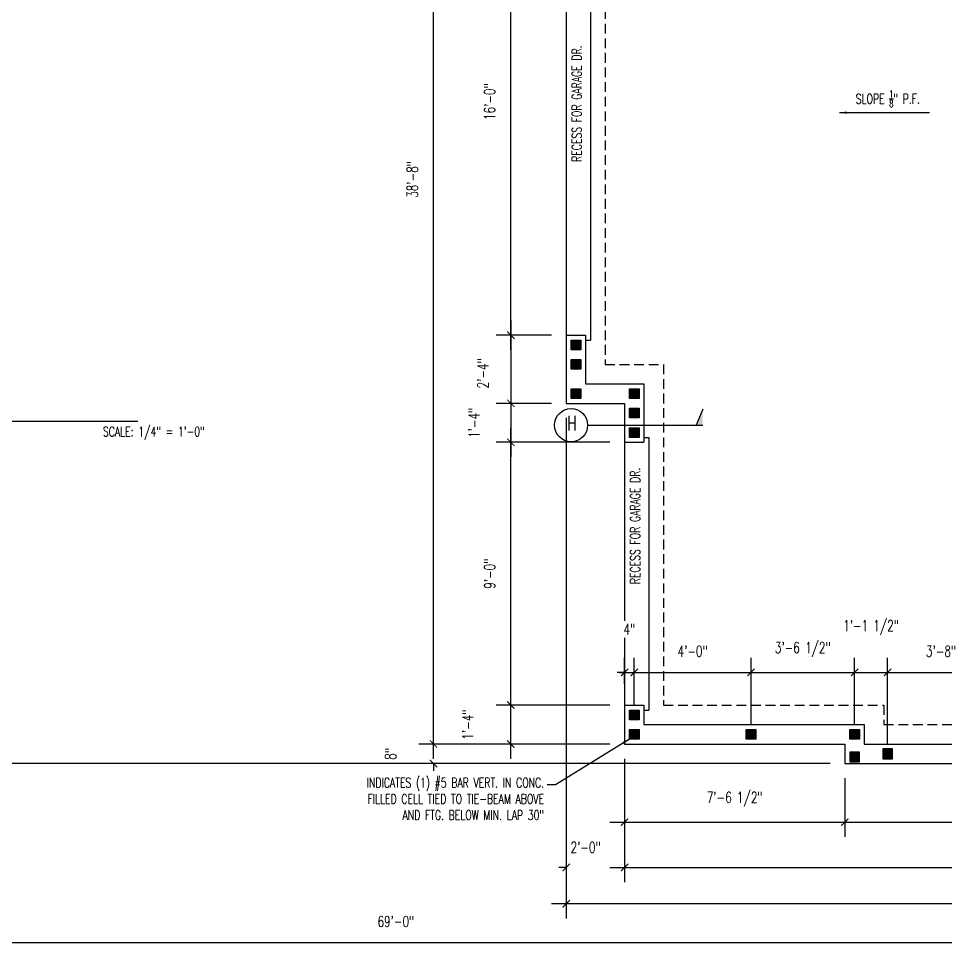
# Model space of a CAD drawing. Header units: inches. Extents: x -25328 to 8149, y -5530 to 4336.
# Drawn here: x -1210.8 to -830, y 1422.2 to 1807.8 of the extents above; entities that cross this region are included whole.
import ezdxf

# ---------------------------------------------------------------- set-up
doc = ezdxf.new("R2010")
doc.units = ezdxf.units.IN
doc.header["$LTSCALE"] = 16
doc.header["$MEASUREMENT"] = 0
doc.linetypes.add('HIDDEN', pattern=[0.375, 0.25, -0.125])
doc.layers.get('0').update_dxf_attribs({"linetype": 'CONTINUOUS'})
doc.layers.get('DEFPOINTS').update_dxf_attribs({"linetype": 'CONTINUOUS'})
for name, color, linetype in [('CELLS', 165, 'CONTINUOUS'), ('CONC', 3, 'CONTINUOUS'), ('DIM', 5, 'CONTINUOUS'), ('DIMS', 5, 'CONTINUOUS'), ('TEXT', 11, 'CONTINUOUS'), ('WALLS EXT', 6, 'CONTINUOUS'), ('WALLS INT', 6, 'CONTINUOUS'), ('WINDOWS', 1, 'CONTINUOUS')]:
    doc.layers.add(name, color=color, linetype=linetype)
doc.styles.add('PAYTAS RM', font='romans.shx', dxfattribs={"width": 0.7, "height": 4.5})
doc.styles.add('PAYTS NOTES', font='romans.shx', dxfattribs={"width": 0.7, "height": 4.5})
doc.dimstyles.new('DIM- PAYTAS', dxfattribs={"dimscale": 48, "dimtxt": 0.1, "dimasz": 0.0625, "dimexe": 0.125, "dimexo": 0.125, "dimgap": 0.125, "dimtad": 1, "dimdec": 1, "dimzin": 3, "dimdsep": 46, "dimlunit": 4, "dimtxsty": 'PAYTAS RM', "dimblk": 'ARCHTICK', "dimcen": 0.09, "dimdle": 0.125, "dimclrd": 5, "dimclre": 5, "dimclrt": 11, "dimadec": 0, "dimazin": 0, "dimtfac": 1, "dimtdec": 1, "dimtofl": 0, "dimtmove": 2, "dimatfit": 3, "dimfxl": 0, "dimfrac": 2, "dimtolj": 1, "dimtzin": 3, "dimarcsym": 0})

# ---------------------------------------------------------------- blocks, each defined once
blk = doc.blocks.new('_ArchTick')
at = {"color": 0, "linetype": 'ByBlock', "const_width": 0.15}
blk.add_lwpolyline([(-0.5, -0.5), (0.5, 0.5)], dxfattribs=at)
blk = doc.blocks.new('CELL')
at = {"layer": 'CELLS', "linetype": 'Continuous'}
for p, q in [((-1.99, -1.89), (-1.99, 2.11)), ((-1.99, 2.11), (2.01, 2.11)), ((2.01, 2.11), (2.01, -1.89)), ((2.01, -1.89), (-1.99, -1.89))]:
    blk.add_line(p, q, dxfattribs=at)
for points in [[(-1.99, 2.11), (-1.99, -1.89), (2.01, 2.11), (-0.07, -1.89)], [(2.01, 2.11), (-0.07, -1.89), (2.01, -0.79), (1.71, -1.89)], [(2.01, -0.79), (1.71, -1.89), (2.01, -1.89)]]:
    blk.add_solid(points, dxfattribs=at)
blk = doc.blocks.new('*D1182')
at = {"layer": 'DEFPOINTS', "color": 0, "transparency": 16777216}
for p in [(-1008.54, 1869.81), (-985.8, 1869.81), (-985.8, 1677.81)]:
    blk.add_point(p, dxfattribs=at)
at = {"layer": 'DIMS', "color": 5, "lineweight": -2, "transparency": 16777216}
for p, q in [((-1008.54, 1671.81), (-1008.54, 1875.81)), ((-991.8, 1869.81), (-1014.54, 1869.81)), ((-991.8, 1677.81), (-1014.54, 1677.81))]:
    blk.add_line(p, q, dxfattribs=at)
at = {"layer": 'DIMS', "color": 5, "lineweight": -2, "transparency": 16777216, "xscale": 3, "yscale": 3, "zscale": 3}
for p, rotation in [((-1008.54, 1869.81), 90), ((-1008.54, 1677.81), 270)]:
    blk.add_blockref('_ArchTick', p, dxfattribs=dict(at, rotation=rotation))
at = {"layer": 'DIMS', "color": 11, "transparency": 16777216, "insert": (-1017.22, 1773.81), "char_height": 4.5, "attachment_point": 5, "rotation": 90, "style": 'PAYTAS RM'}
blk.add_mtext('\\A1;16\'-0"', dxfattribs=at)
blk = doc.blocks.new('*D1178')
at = {"layer": 'DEFPOINTS', "color": 0, "transparency": 16777216}
for p in [(-1040.3, 1973.81), (-1018.8, 1973.81), (-995.17, 1509.81)]:
    blk.add_point(p, dxfattribs=at)
at = {"layer": 'DIMS', "color": 5, "lineweight": -2, "transparency": 16777216}
for p, q in [((-1040.3, 1503.81), (-1040.3, 1979.81)), ((-1024.8, 1973.81), (-1046.3, 1973.81)), ((-1001.17, 1509.81), (-1046.3, 1509.81))]:
    blk.add_line(p, q, dxfattribs=at)
at = {"layer": 'DIMS', "color": 5, "lineweight": -2, "transparency": 16777216, "xscale": 3, "yscale": 3, "zscale": 3}
for p, rotation in [((-1040.3, 1973.81), 90), ((-1040.3, 1509.81), 270)]:
    blk.add_blockref('_ArchTick', p, dxfattribs=dict(at, rotation=rotation))
at = {"layer": 'DIMS', "color": 11, "transparency": 16777216, "insert": (-1048.98, 1741.81), "char_height": 4.5, "attachment_point": 5, "rotation": 90, "style": 'PAYTAS RM'}
blk.add_mtext('\\A1;38\'-8"', dxfattribs=at)
blk = doc.blocks.new('*D1171')
at = {"layer": 'DEFPOINTS', "color": 0, "transparency": 16777216}
for p in [(-871.24, 1501.81), (-732.36, 1501.81), (-732.36, 1477.71)]:
    blk.add_point(p, dxfattribs=at)
at = {"layer": 'DIMS', "color": 5, "lineweight": -2, "transparency": 16777216}
for p, q in [((-871.24, 1495.81), (-871.24, 1471.71)), ((-732.36, 1495.81), (-732.36, 1471.71)), ((-877.24, 1477.71), (-726.36, 1477.71))]:
    blk.add_line(p, q, dxfattribs=at)
at = {"layer": 'DIMS', "color": 5, "lineweight": -2, "transparency": 16777216, "xscale": 3, "yscale": 3, "zscale": 3, "rotation": 180}
blk.add_blockref('_ArchTick', (-871.24, 1477.71), dxfattribs=at)
at = {"layer": 'DIMS', "color": 5, "lineweight": -2, "transparency": 16777216, "xscale": 3, "yscale": 3, "zscale": 3}
blk.add_blockref('_ArchTick', (-732.36, 1477.71), dxfattribs=at)
at = {"layer": 'DIMS', "color": 11, "transparency": 16777216, "insert": (-801.8, 1486.39), "char_height": 4.5, "attachment_point": 5, "style": 'PAYTAS RM'}
blk.add_mtext('\\A1;11\'-7"', dxfattribs=at)
blk = doc.blocks.new('*D1172')
at = {"layer": 'DEFPOINTS', "color": 0, "transparency": 16777216}
for p in [(-641.8, 1509.81), (-961.8, 1491.76), (-641.8, 1459.12)]:
    blk.add_point(p, dxfattribs=at)
at = {"layer": 'DIMS', "color": 5, "lineweight": -2, "transparency": 16777216}
for p, q in [((-641.8, 1503.81), (-641.8, 1453.12)), ((-961.8, 1485.76), (-961.8, 1453.12)), ((-967.8, 1459.12), (-635.8, 1459.12))]:
    blk.add_line(p, q, dxfattribs=at)
at = {"layer": 'DIMS', "color": 5, "lineweight": -2, "transparency": 16777216, "xscale": 3, "yscale": 3, "zscale": 3, "rotation": 180}
blk.add_blockref('_ArchTick', (-961.8, 1459.12), dxfattribs=at)
at = {"layer": 'DIMS', "color": 5, "lineweight": -2, "transparency": 16777216, "xscale": 3, "yscale": 3, "zscale": 3}
blk.add_blockref('_ArchTick', (-641.8, 1459.12), dxfattribs=at)
at = {"layer": 'DIMS', "color": 11, "transparency": 16777216, "insert": (-805.8, 1467.8), "char_height": 4.5, "attachment_point": 5, "style": 'PAYTAS RM'}
blk.add_mtext('\\A1;26\'-8"', dxfattribs=at)
blk = doc.blocks.new('*D1167')
at = {"layer": 'DEFPOINTS', "color": 0, "transparency": 16777216}
for p in [(-985.8, 1464.59), (-641.8, 1464.59), (-985.8, 1444.19)]:
    blk.add_point(p, dxfattribs=at)
at = {"layer": 'DIM', "color": 5, "lineweight": -2, "transparency": 16777216}
for p, q in [((-985.8, 1458.59), (-985.8, 1438.19)), ((-641.8, 1458.59), (-641.8, 1438.19)), ((-635.8, 1444.19), (-991.8, 1444.19))]:
    blk.add_line(p, q, dxfattribs=at)
at = {"layer": 'DIM', "color": 5, "lineweight": -2, "transparency": 16777216, "xscale": 3, "yscale": 3, "zscale": 3, "rotation": 180}
blk.add_blockref('_ArchTick', (-985.8, 1444.19), dxfattribs=at)
at = {"layer": 'DIM', "color": 5, "lineweight": -2, "transparency": 16777216, "xscale": 3, "yscale": 3, "zscale": 3}
blk.add_blockref('_ArchTick', (-641.8, 1444.19), dxfattribs=at)
at = {"layer": 'DIM', "color": 11, "transparency": 16777216, "insert": (-813.8, 1452.87), "char_height": 4.5, "attachment_point": 5, "style": 'PAYTAS RM', "bg_fill": 3, "box_fill_scale": 1.25, "bg_fill_color": 256, "bg_fill_true_color": 13158600, "bg_fill_transparency": 0}
blk.add_mtext('\\A1;28\'-8"', dxfattribs=at)
blk = doc.blocks.new('*D1204')
at = {"layer": 'DEFPOINTS', "color": 0, "transparency": 16777216}
for p in [(-985.8, 1677.81), (-1008.54, 1649.81), (-985.8, 1649.81)]:
    blk.add_point(p, dxfattribs=at)
at = {"layer": 'WALLS INT', "color": 5, "lineweight": -2, "transparency": 16777216}
for p, q in [((-1008.54, 1683.81), (-1008.54, 1643.81)), ((-991.8, 1677.81), (-1014.54, 1677.81)), ((-991.8, 1649.81), (-1014.54, 1649.81))]:
    blk.add_line(p, q, dxfattribs=at)
at = {"layer": 'WALLS INT', "color": 5, "lineweight": -2, "transparency": 16777216, "xscale": 3, "yscale": 3, "zscale": 3}
for p, rotation in [((-1008.54, 1677.81), 90), ((-1008.54, 1649.81), 270)]:
    blk.add_blockref('_ArchTick', p, dxfattribs=dict(at, rotation=rotation))
at = {"layer": 'WALLS INT', "color": 11, "transparency": 16777216, "insert": (-1020.03, 1662.16), "char_height": 4.5, "attachment_point": 5, "rotation": 90, "style": 'PAYTAS RM', "bg_fill": 3, "box_fill_scale": 1.25, "bg_fill_color": 256, "bg_fill_true_color": 13158600, "bg_fill_transparency": 0}
blk.add_mtext('\\A1;2\'-4"', dxfattribs=at)
blk = doc.blocks.new('*D1205')
at = {"layer": 'DEFPOINTS', "color": 0, "transparency": 16777216}
for p in [(-985.8, 1649.81), (-1008.54, 1633.81), (-961.8, 1633.81)]:
    blk.add_point(p, dxfattribs=at)
at = {"layer": 'WALLS INT', "color": 5, "lineweight": -2, "transparency": 16777216}
for p, q in [((-1008.54, 1655.81), (-1008.54, 1627.81)), ((-991.8, 1649.81), (-1014.54, 1649.81)), ((-967.8, 1633.81), (-1014.54, 1633.81))]:
    blk.add_line(p, q, dxfattribs=at)
at = {"layer": 'WALLS INT', "color": 5, "lineweight": -2, "transparency": 16777216, "xscale": 3, "yscale": 3, "zscale": 3}
for p, rotation in [((-1008.54, 1649.81), 90), ((-1008.54, 1633.81), 270)]:
    blk.add_blockref('_ArchTick', p, dxfattribs=dict(at, rotation=rotation))
at = {"layer": 'WALLS INT', "color": 11, "transparency": 16777216, "insert": (-1023.71, 1641.81), "char_height": 4.5, "attachment_point": 5, "rotation": 90, "style": 'PAYTAS RM', "bg_fill": 3, "box_fill_scale": 1.25, "bg_fill_color": 256, "bg_fill_true_color": 13158600, "bg_fill_transparency": 0}
blk.add_mtext('\\A1;1\'-4"', dxfattribs=at)
blk = doc.blocks.new('*D1195')
at = {"layer": 'DEFPOINTS', "color": 0, "transparency": 16777216}
for p in [(-1008.54, 1525.81), (-961.8, 1525.81), (-961.8, 1509.81)]:
    blk.add_point(p, dxfattribs=at)
at = {"layer": 'WALLS INT', "color": 5, "lineweight": -2, "transparency": 16777216}
for p, q in [((-1008.54, 1503.81), (-1008.54, 1531.81)), ((-967.8, 1525.81), (-1014.54, 1525.81)), ((-967.8, 1509.81), (-1014.54, 1509.81))]:
    blk.add_line(p, q, dxfattribs=at)
at = {"layer": 'WALLS INT', "color": 5, "lineweight": -2, "transparency": 16777216, "xscale": 3, "yscale": 3, "zscale": 3}
for p, rotation in [((-1008.54, 1525.81), 90), ((-1008.54, 1509.81), 270)]:
    blk.add_blockref('_ArchTick', p, dxfattribs=dict(at, rotation=rotation))
at = {"layer": 'WALLS INT', "color": 11, "transparency": 16777216, "insert": (-1026.22, 1517.81), "char_height": 4.5, "attachment_point": 5, "rotation": 90, "style": 'PAYTAS RM', "bg_fill": 3, "box_fill_scale": 1.25, "bg_fill_color": 256, "bg_fill_true_color": 13158600, "bg_fill_transparency": 0}
blk.add_mtext('\\A1;1\'-4"', dxfattribs=at)
blk = doc.blocks.new('*D1196')
at = {"layer": 'DEFPOINTS', "color": 0, "transparency": 16777216}
for p in [(-1008.54, 1633.81), (-961.8, 1633.81), (-961.8, 1525.81)]:
    blk.add_point(p, dxfattribs=at)
at = {"layer": 'WALLS INT', "color": 5, "lineweight": -2, "transparency": 16777216}
for p, q in [((-1008.54, 1519.81), (-1008.54, 1639.81)), ((-967.8, 1633.81), (-1014.54, 1633.81)), ((-967.8, 1525.81), (-1014.54, 1525.81))]:
    blk.add_line(p, q, dxfattribs=at)
at = {"layer": 'WALLS INT', "color": 5, "lineweight": -2, "transparency": 16777216, "xscale": 3, "yscale": 3, "zscale": 3}
for p, rotation in [((-1008.54, 1633.81), 90), ((-1008.54, 1525.81), 270)]:
    blk.add_blockref('_ArchTick', p, dxfattribs=dict(at, rotation=rotation))
at = {"layer": 'WALLS INT', "color": 11, "transparency": 16777216, "insert": (-1017.22, 1579.81), "char_height": 4.5, "attachment_point": 5, "rotation": 90, "style": 'PAYTAS RM', "bg_fill": 3, "box_fill_scale": 1.25, "bg_fill_color": 256, "bg_fill_true_color": 13158600, "bg_fill_transparency": 0}
blk.add_mtext('\\A1;9\'-0"', dxfattribs=at)
blk = doc.blocks.new('*D1198')
at = {"layer": 'DEFPOINTS', "color": 0, "transparency": 16777216}
for p in [(-985.8, 1649.81), (-961.8, 1509.81), (-961.8, 1459.12)]:
    blk.add_point(p, dxfattribs=at)
at = {"layer": 'WALLS INT', "color": 5, "lineweight": -2, "transparency": 16777216}
for p, q in [((-985.8, 1643.81), (-985.8, 1453.12)), ((-961.8, 1503.81), (-961.8, 1453.12)), ((-985.8, 1459.12), (-988.8, 1459.12)), ((-961.8, 1459.12), (-958.8, 1459.12))]:
    blk.add_line(p, q, dxfattribs=at)
at = {"layer": 'WALLS INT', "color": 5, "lineweight": -2, "transparency": 16777216, "xscale": 3, "yscale": 3, "zscale": 3}
blk.add_blockref('_ArchTick', (-985.8, 1459.12), dxfattribs=at)
at = {"layer": 'WALLS INT', "color": 5, "lineweight": -2, "transparency": 16777216, "xscale": 3, "yscale": 3, "zscale": 3, "rotation": 180}
blk.add_blockref('_ArchTick', (-961.8, 1459.12), dxfattribs=at)
at = {"layer": 'WALLS INT', "color": 11, "transparency": 16777216, "insert": (-977.8, 1467.38), "char_height": 4.5, "attachment_point": 5, "style": 'PAYTAS RM', "bg_fill": 3, "box_fill_scale": 1.25, "bg_fill_color": 256, "bg_fill_true_color": 13158600, "bg_fill_transparency": 0}
blk.add_mtext('\\A1;2\'-0"', dxfattribs=at)
blk = doc.blocks.new('*D1199')
at = {"layer": 'DEFPOINTS', "color": 0, "transparency": 16777216}
for p in [(-871.24, 1501.81), (-961.8, 1491.98), (-871.24, 1477.71)]:
    blk.add_point(p, dxfattribs=at)
at = {"layer": 'WALLS INT', "color": 5, "lineweight": -2, "transparency": 16777216}
for p, q in [((-871.24, 1495.81), (-871.24, 1471.71)), ((-961.8, 1485.98), (-961.8, 1471.71)), ((-967.8, 1477.71), (-865.24, 1477.71))]:
    blk.add_line(p, q, dxfattribs=at)
at = {"layer": 'WALLS INT', "color": 5, "lineweight": -2, "transparency": 16777216, "xscale": 3, "yscale": 3, "zscale": 3, "rotation": 180}
blk.add_blockref('_ArchTick', (-961.8, 1477.71), dxfattribs=at)
at = {"layer": 'WALLS INT', "color": 5, "lineweight": -2, "transparency": 16777216, "xscale": 3, "yscale": 3, "zscale": 3}
blk.add_blockref('_ArchTick', (-871.24, 1477.71), dxfattribs=at)
at = {"layer": 'WALLS INT', "color": 11, "transparency": 16777216, "insert": (-916.52, 1487.14), "char_height": 4.5, "attachment_point": 5, "style": 'PAYTAS RM', "bg_fill": 3, "box_fill_scale": 1.25, "bg_fill_color": 256, "bg_fill_true_color": 13158600, "bg_fill_transparency": 0}
blk.add_mtext('\\A1;7\'-6 1/2"', dxfattribs=at)
blk = doc.blocks.new('*D1191')
at = {"layer": 'DEFPOINTS', "color": 0, "transparency": 16777216}
for p in [(-1469.8, 1865.73), (-641.8, 1481), (-641.8, 1428.22)]:
    blk.add_point(p, dxfattribs=at)
at = {"layer": 'WALLS INT', "color": 5, "lineweight": -2, "transparency": 16777216}
for p, q in [((-1469.8, 1859.73), (-1469.8, 1422.22)), ((-641.8, 1475), (-641.8, 1422.22)), ((-1475.8, 1428.22), (-635.8, 1428.22))]:
    blk.add_line(p, q, dxfattribs=at)
at = {"layer": 'WALLS INT', "color": 5, "lineweight": -2, "transparency": 16777216, "xscale": 3, "yscale": 3, "zscale": 3, "rotation": 180}
blk.add_blockref('_ArchTick', (-1469.8, 1428.22), dxfattribs=at)
at = {"layer": 'WALLS INT', "color": 5, "lineweight": -2, "transparency": 16777216, "xscale": 3, "yscale": 3, "zscale": 3}
blk.add_blockref('_ArchTick', (-641.8, 1428.22), dxfattribs=at)
at = {"layer": 'WALLS INT', "color": 11, "transparency": 16777216, "insert": (-1055.8, 1436.9), "char_height": 4.5, "attachment_point": 5, "style": 'PAYTAS RM', "bg_fill": 3, "box_fill_scale": 1.25, "bg_fill_color": 256, "bg_fill_true_color": 13158600, "bg_fill_transparency": 0}
blk.add_mtext('\\A1;69\'-0"', dxfattribs=at)
blk = doc.blocks.new('*D1192')
at = {"layer": 'DEFPOINTS', "color": 0, "transparency": 16777216}
for p in [(-1501.4, 1885.81), (-1495.4, 1501.81), (-871.24, 1501.81)]:
    blk.add_point(p, dxfattribs=at)
at = {"layer": 'WALLS INT', "color": 5, "lineweight": -2, "transparency": 16777216}
for p, q in [((-1495.4, 1891.81), (-1495.4, 1495.81)), ((-1495.4, 1885.81), (-1489.4, 1885.81)), ((-877.24, 1501.81), (-1501.4, 1501.81))]:
    blk.add_line(p, q, dxfattribs=at)
at = {"layer": 'WALLS INT', "color": 5, "lineweight": -2, "transparency": 16777216, "xscale": 3, "yscale": 3, "zscale": 3}
for p, rotation in [((-1495.4, 1885.81), 90), ((-1495.4, 1501.81), 270)]:
    blk.add_blockref('_ArchTick', p, dxfattribs=dict(at, rotation=rotation))
at = {"layer": 'WALLS INT', "color": 11, "transparency": 16777216, "insert": (-1504.08, 1693.81), "char_height": 4.5, "attachment_point": 5, "rotation": 90, "style": 'PAYTAS RM', "bg_fill": 3, "box_fill_scale": 1.25, "bg_fill_color": 256, "bg_fill_true_color": 13158600, "bg_fill_transparency": 0}
blk.add_mtext('\\A1;32\'-0"', dxfattribs=at)
blk = doc.blocks.new('*D1323')
at = {"layer": 'DEFPOINTS', "color": 0, "transparency": 16777216}
for p in [(-957.8, 1539.27), (-961.8, 1528.62), (-957.8, 1519.81)]:
    blk.add_point(p, dxfattribs=at)
at = {"layer": 'DIM', "color": 5, "lineweight": -2, "transparency": 16777216}
for p, q in [((-961.8, 1534.62), (-961.8, 1545.27)), ((-957.8, 1525.81), (-957.8, 1545.27)), ((-961.8, 1539.27), (-964.8, 1539.27)), ((-957.8, 1539.27), (-954.8, 1539.27))]:
    blk.add_line(p, q, dxfattribs=at)
at = {"layer": 'DIM', "color": 5, "lineweight": -2, "transparency": 16777216, "xscale": 3, "yscale": 3, "zscale": 3}
blk.add_blockref('_ArchTick', (-961.8, 1539.27), dxfattribs=at)
at = {"layer": 'DIM', "color": 5, "lineweight": -2, "transparency": 16777216, "xscale": 3, "yscale": 3, "zscale": 3, "rotation": 180}
blk.add_blockref('_ArchTick', (-957.8, 1539.27), dxfattribs=at)
at = {"layer": 'DIM', "color": 11, "transparency": 16777216, "insert": (-959.8, 1556.95), "char_height": 4.5, "attachment_point": 5, "style": 'PAYTAS RM', "bg_fill": 3, "box_fill_scale": 1.25, "bg_fill_color": 256, "bg_fill_true_color": 13158600, "bg_fill_transparency": 0}
blk.add_mtext('\\A1;4"', dxfattribs=at)
blk = doc.blocks.new('*D1324')
at = {"layer": 'DEFPOINTS', "color": 0, "transparency": 16777216}
for p in [(-909.8, 1539.27), (-957.8, 1519.81), (-909.8, 1511.81)]:
    blk.add_point(p, dxfattribs=at)
at = {"layer": 'DIM', "color": 5, "lineweight": -2, "transparency": 16777216}
for p, q in [((-957.8, 1525.81), (-957.8, 1545.27)), ((-909.8, 1517.81), (-909.8, 1545.27)), ((-963.8, 1539.27), (-903.8, 1539.27))]:
    blk.add_line(p, q, dxfattribs=at)
at = {"layer": 'DIM', "color": 5, "lineweight": -2, "transparency": 16777216, "xscale": 3, "yscale": 3, "zscale": 3, "rotation": 180}
blk.add_blockref('_ArchTick', (-957.8, 1539.27), dxfattribs=at)
at = {"layer": 'DIM', "color": 5, "lineweight": -2, "transparency": 16777216, "xscale": 3, "yscale": 3, "zscale": 3}
blk.add_blockref('_ArchTick', (-909.8, 1539.27), dxfattribs=at)
at = {"layer": 'DIM', "color": 11, "transparency": 16777216, "insert": (-933.8, 1547.95), "char_height": 4.5, "attachment_point": 5, "style": 'PAYTAS RM', "bg_fill": 3, "box_fill_scale": 1.25, "bg_fill_color": 256, "bg_fill_true_color": 13158600, "bg_fill_transparency": 0}
blk.add_mtext('\\A1;4\'-0"', dxfattribs=at)
blk = doc.blocks.new('*D1325')
at = {"layer": 'DEFPOINTS', "color": 0, "transparency": 16777216}
for p in [(-867.24, 1539.27), (-909.8, 1511.81), (-867.24, 1511.81)]:
    blk.add_point(p, dxfattribs=at)
at = {"layer": 'DIM', "color": 5, "lineweight": -2, "transparency": 16777216}
for p, q in [((-909.8, 1517.81), (-909.8, 1545.27)), ((-867.24, 1517.81), (-867.24, 1545.27)), ((-915.8, 1539.27), (-861.24, 1539.27))]:
    blk.add_line(p, q, dxfattribs=at)
at = {"layer": 'DIM', "color": 5, "lineweight": -2, "transparency": 16777216, "xscale": 3, "yscale": 3, "zscale": 3, "rotation": 180}
blk.add_blockref('_ArchTick', (-909.8, 1539.27), dxfattribs=at)
at = {"layer": 'DIM', "color": 5, "lineweight": -2, "transparency": 16777216, "xscale": 3, "yscale": 3, "zscale": 3}
blk.add_blockref('_ArchTick', (-867.24, 1539.27), dxfattribs=at)
at = {"layer": 'DIM', "color": 11, "transparency": 16777216, "insert": (-888.52, 1548.7), "char_height": 4.5, "attachment_point": 5, "style": 'PAYTAS RM', "bg_fill": 3, "box_fill_scale": 1.25, "bg_fill_color": 256, "bg_fill_true_color": 13158600, "bg_fill_transparency": 0}
blk.add_mtext('\\A1;3\'-6 1/2"', dxfattribs=at)
blk = doc.blocks.new('*D1326')
at = {"layer": 'DEFPOINTS', "color": 0, "transparency": 16777216}
for p in [(-853.67, 1539.27), (-867.24, 1511.81), (-853.67, 1503.81)]:
    blk.add_point(p, dxfattribs=at)
at = {"layer": 'DIM', "color": 5, "lineweight": -2, "transparency": 16777216}
for p, q in [((-867.24, 1517.81), (-867.24, 1545.27)), ((-853.67, 1509.81), (-853.67, 1545.27)), ((-873.24, 1539.27), (-847.67, 1539.27))]:
    blk.add_line(p, q, dxfattribs=at)
at = {"layer": 'DIM', "color": 5, "lineweight": -2, "transparency": 16777216, "xscale": 3, "yscale": 3, "zscale": 3, "rotation": 180}
blk.add_blockref('_ArchTick', (-867.24, 1539.27), dxfattribs=at)
at = {"layer": 'DIM', "color": 5, "lineweight": -2, "transparency": 16777216, "xscale": 3, "yscale": 3, "zscale": 3}
blk.add_blockref('_ArchTick', (-853.67, 1539.27), dxfattribs=at)
at = {"layer": 'DIM', "color": 11, "transparency": 16777216, "insert": (-860.46, 1557.7), "char_height": 4.5, "attachment_point": 5, "style": 'PAYTAS RM', "bg_fill": 3, "box_fill_scale": 1.25, "bg_fill_color": 256, "bg_fill_true_color": 13158600, "bg_fill_transparency": 0}
blk.add_mtext('\\A1;1\'-1 1/2"', dxfattribs=at)
blk = doc.blocks.new('*D1327')
at = {"layer": 'DEFPOINTS', "color": 0, "transparency": 16777216}
for p in [(-809.67, 1539.27), (-809.67, 1507.81), (-853.67, 1503.81)]:
    blk.add_point(p, dxfattribs=at)
at = {"layer": 'DIM', "color": 5, "lineweight": -2, "transparency": 16777216}
for p, q in [((-853.67, 1509.81), (-853.67, 1545.27)), ((-809.67, 1513.81), (-809.67, 1545.27)), ((-859.67, 1539.27), (-803.67, 1539.27))]:
    blk.add_line(p, q, dxfattribs=at)
at = {"layer": 'DIM', "color": 5, "lineweight": -2, "transparency": 16777216, "xscale": 3, "yscale": 3, "zscale": 3, "rotation": 180}
blk.add_blockref('_ArchTick', (-853.67, 1539.27), dxfattribs=at)
at = {"layer": 'DIM', "color": 5, "lineweight": -2, "transparency": 16777216, "xscale": 3, "yscale": 3, "zscale": 3}
blk.add_blockref('_ArchTick', (-809.67, 1539.27), dxfattribs=at)
at = {"layer": 'DIM', "color": 11, "transparency": 16777216, "insert": (-831.67, 1547.95), "char_height": 4.5, "attachment_point": 5, "style": 'PAYTAS RM', "bg_fill": 3, "box_fill_scale": 1.25, "bg_fill_color": 256, "bg_fill_true_color": 13158600, "bg_fill_transparency": 0}
blk.add_mtext('\\A1;3\'-8"', dxfattribs=at)
blk = doc.blocks.new('*D1359')
at = {"layer": 'DEFPOINTS', "color": 0, "transparency": 16777216}
for p in [(-1509.78, 2629.81), (-1607.8, 1501.81), (-871.24, 1501.81)]:
    blk.add_point(p, dxfattribs=at)
at = {"layer": 'DIM', "color": 5, "lineweight": -2, "transparency": 16777216}
for p, q in [((-1607.8, 2635.81), (-1607.8, 1495.81)), ((-1515.78, 2629.81), (-1613.8, 2629.81)), ((-877.24, 1501.81), (-1613.8, 1501.81))]:
    blk.add_line(p, q, dxfattribs=at)
at = {"layer": 'DIM', "color": 5, "lineweight": -2, "transparency": 16777216, "xscale": 3, "yscale": 3, "zscale": 3}
for p, rotation in [((-1607.8, 2629.81), 90), ((-1607.8, 1501.81), 270)]:
    blk.add_blockref('_ArchTick', p, dxfattribs=dict(at, rotation=rotation))
at = {"layer": 'DIM', "color": 11, "transparency": 16777216, "insert": (-1616.47, 2065.81), "char_height": 4.5, "attachment_point": 5, "rotation": 90, "style": 'PAYTAS RM', "bg_fill": 3, "box_fill_scale": 1.25, "bg_fill_color": 256, "bg_fill_true_color": 13158600, "bg_fill_transparency": 0}
blk.add_mtext('\\A1;94\'-0"', dxfattribs=at)
blk = doc.blocks.new('*D1360')
at = {"layer": 'DEFPOINTS', "color": 0, "transparency": 16777216}
for p in [(-1028.65, 1509.81), (-1040.3, 1501.81), (-1032.61, 1501.81)]:
    blk.add_point(p, dxfattribs=at)
at = {"layer": 'DIM', "color": 5, "lineweight": -2, "transparency": 16777216}
for p, q in [((-1040.3, 1509.81), (-1040.3, 1512.81)), ((-1034.65, 1509.81), (-1046.3, 1509.81)), ((-1038.61, 1501.81), (-1046.3, 1501.81)), ((-1040.3, 1501.81), (-1040.3, 1498.81))]:
    blk.add_line(p, q, dxfattribs=at)
at = {"layer": 'DIM', "color": 5, "lineweight": -2, "transparency": 16777216, "xscale": 3, "yscale": 3, "zscale": 3}
for p, rotation in [((-1040.3, 1509.81), 270), ((-1040.3, 1501.81), 90)]:
    blk.add_blockref('_ArchTick', p, dxfattribs=dict(at, rotation=rotation))
at = {"layer": 'DIM', "color": 11, "transparency": 16777216, "insert": (-1057.98, 1505.81), "char_height": 4.5, "attachment_point": 5, "rotation": 90, "style": 'PAYTAS RM', "bg_fill": 3, "box_fill_scale": 1.25, "bg_fill_color": 256, "bg_fill_true_color": 13158600, "bg_fill_transparency": 0}
blk.add_mtext('\\A1;8"', dxfattribs=at)

msp = doc.modelspace()

# ---------------------------------------------------------------- hatches: boundary and pattern name
at = {"layer": 'DIMS'}
msp.add_hatch(color=256, dxfattribs=at).paths.add_polyline_path([(-932.30974297, 1640.84819034), (-929.65479611, 1640.84819034), (-929.65479611, 1647.37810572)])

# ---------------------------------------------------------------- linework, layer by layer
at = {"layer": 'CONC', "linetype": 'HIDDEN'}
for p, q in [((-969.79906839, 1997.80728168), (-969.79906839, 1665.80728168)), ((-969.79906839, 1665.80728168), (-945.79906839, 1665.80728168)), ((-945.79906839, 1665.80728168), (-945.79906839, 1525.80728168)), ((-945.79906839, 1525.80728168), (-855.23777689, 1525.80728168)), ((-855.23777689, 1525.80728168), (-855.23777689, 1517.80728168)), ((-855.23777689, 1517.80728168), (-748.36035989, 1517.80728168))]:
    msp.add_line(p, q, dxfattribs=at)
at = {"layer": 'DIMS'}
for p, q in [((-929.65479611, 1647.37810572), (-932.30974297, 1640.84819034)), ((-976.9589695, 1640.84819034), (-929.65479611, 1640.84819034))]:
    msp.add_line(p, q, dxfattribs=at)
msp.add_circle((-983.77402238, 1640.84819034), 6.81505288, dxfattribs=at)
at = {"layer": 'WALLS EXT'}
for p, q in [((-985.79906839, 1973.80728168), (-985.79906839, 1649.80728168)), ((-985.79906839, 1677.80728168), (-977.79906839, 1677.80728168)), ((-985.79906839, 1677.80728168), (-977.79906839, 1677.80728168)), ((-977.79906839, 1677.80728168), (-977.79906839, 1657.80728168)), ((-977.79906839, 1677.80728168), (-977.79906839, 1657.80728168)), ((-977.79906839, 1657.80728168), (-977.79906839, 1657.80728168)), ((-977.79906839, 1657.80728168), (-953.79906839, 1657.80728168)), ((-953.79906839, 1657.80728168), (-953.79906839, 1633.80728168)), ((-985.79906839, 1653.80728168), (-985.79906839, 1653.80728168)), ((-985.79906839, 1649.80728168), (-961.79906839, 1649.80728168)), ((-961.79906839, 1649.80728168), (-961.79906839, 1509.80728168)), ((-953.79906839, 1635.80728168), (-951.79906839, 1635.80728168)), ((-951.79906839, 1635.80728168), (-951.79906839, 1523.80728168)), ((-961.79906839, 1633.80728168), (-953.79906839, 1633.80728168)), ((-961.79906839, 1525.80728168), (-953.79906839, 1525.80728168)), ((-953.79906839, 1525.80728168), (-953.79906839, 1521.80728168)), ((-953.79906839, 1523.80728168), (-951.79906839, 1523.80728168)), ((-953.79906839, 1521.80728168), (-953.79906839, 1517.80728168)), ((-953.79906839, 1517.80728168), (-863.23777689, 1517.80728168)), ((-863.23777689, 1517.80728168), (-863.23777689, 1509.80728168)), ((-961.79906839, 1509.80728168), (-871.23777689, 1509.80728168)), ((-961.79906839, 1509.80728168), (-953.79906839, 1509.80728168)), ((-871.23777689, 1509.80728168), (-871.23777689, 1501.80728168)), ((-863.23777689, 1509.80728168), (-740.36035989, 1509.80728168)), ((-871.23777689, 1501.80728168), (-732.36035989, 1501.80728168))]:
    msp.add_line(p, q, dxfattribs=at)
at = {"layer": 'WINDOWS'}
for p in [(-975.79906839, 1871.80728168), (-977.79906839, 1675.80728168)]:
    msp.add_line(p, (-975.79906839, 1675.80728168), dxfattribs=at)

# ---------------------------------------------------------------- block references
at = {"layer": 'CELLS', "rotation": 90.00000000000001}
for p in [(-981.68839544, 1673.80077024), (-981.68839544, 1673.80077024), (-981.68839544, 1653.80077024), (-981.68839544, 1653.80077024), (-909.68839544, 1513.80077024), (-867.12710394, 1513.80229799)]:
    msp.add_blockref('CELL', p, dxfattribs=at)
at = {"layer": 'CELLS', "xscale": -1, "rotation": 270}
for p in [(-853.78474134, 1505.80075498), (-867.34844983, 1504.5370932)]:
    msp.add_blockref('CELL', p, dxfattribs=at)
at = {"layer": 'WALLS EXT', "rotation": 90.00000000000001}
for p in [(-981.68839544, 1673.80077024), (-981.68839544, 1673.80077024), (-981.68839544, 1653.80077024), (-957.68839544, 1653.80077024), (-957.68839544, 1637.80077024), (-957.68839544, 1637.80077024), (-957.68839544, 1521.80077024), (-957.68839544, 1513.80077024)]:
    msp.add_blockref('CELL', p, dxfattribs=at)

# ---------------------------------------------------------------- texts
at = {"layer": 'TEXT', "color": 3, "style": 'PAYTS NOTES', "width": 0.7}
msp.add_text('%%UFOUNDATION PLAN                ', height=9, dxfattribs=at).set_placement((-1307.90805927, 1644.24482437))
at = {"layer": 'TEXT', "style": 'PAYTS NOTES', "width": 0.7}
for s, height, p in [('H', 6, (-985.41742875, 1638.70231551)), ('SCALE: 1/4" = 1\'-0"', 4, (-1176.20561227, 1636.21885911))]:
    msp.add_text(s, height=height, dxfattribs=at).set_placement(p)
msp.add_text('RECESS FOR GARAGE DR.', height=4, rotation=90, dxfattribs=at).set_placement((-955.43444527, 1575.4862537))
at = {"layer": 'TEXT', "char_height": 4, "style": 'PAYTS NOTES'}
for s, insert, width, attachment_point in [('\\A1;SLOPE {\\H0.7x;\\S1/8;}" P.F.', (-866.76005287, 1778.31113881), 51.5732664667, 1), ('INDICATES (1) #5 BAR VERT. IN CONC. FILLED CELL TIED TO TIE-BEAM ABOVE AND FTG. BELOW MIN. LAP 30"', (-994.85089291, 1495.95482292), 86.0172270015, 3)]:
    msp.add_mtext(s, dxfattribs=dict(at, insert=insert, width=width, attachment_point=attachment_point))

# ---------------------------------------------------------------- dimensions: what is measured, and where the dimension line sits
at = {"layer": 'DIMS'}
for base, p1, p2, angle, picture, middle in [((-1040.29906839, 1973.80728168), (-995.1694312, 1509.80728168), (-1018.79906839, 1973.80728168), 90, '*D1178', (-1048.97763982, 1741.80728168)), ((-1008.53979401, 1869.80728168), (-985.79906839, 1677.80728168), (-985.79906839, 1869.80728168), 90, '*D1182', (-1017.21836544, 1773.80728168)), ((-732.36035989, 1477.71407912), (-871.23777689, 1501.80728168), (-732.36035989, 1501.80728168), 0, '*D1171', (-801.79906839, 1486.39265055))]:
    dim = msp.add_linear_dim(base=base, p1=p1, p2=p2, angle=angle, dimstyle='DIM- PAYTAS', dxfattribs=at)
    dim.commit()
    dim.dimension.update_dxf_attribs({"geometry": picture, "text_midpoint": middle})
dim = msp.add_linear_dim(base=(-641.79906839, 1459.1232022), p1=(-961.79906839, 1491.7606804), p2=(-641.79906839, 1509.80728168), angle=0, dimstyle='DIM- PAYTAS', dxfattribs=at)
dim.commit()
dim.dimension.update_dxf_attribs({"geometry": '*D1172', "text_midpoint": (-805.79906839, 1467.80177363), "dimtype": 160})

# ---------------------------------------------------------------- leaders
for points in [[(-873.42827189, 1769.27804031), (-836.50696275, 1769.27804031)], [(-959.79906839, 1511.80993976), (-990.13024168, 1493.10459044), (-993.61502697, 1493.10459044)]]:
    msp.add_leader(points, dimstyle='DIM- PAYTAS', override={"dimgap": 0.125, "dimtad": 0}, dxfattribs=at)

# ---------------------------------------------------------------- next in the draw order: dimensions: what is measured, and where the dimension line sits
at = {"layer": 'DIM'}
dim = msp.add_linear_dim(base=(-985.79906839, 1444.18820857), p1=(-641.79906839, 1464.59070988), p2=(-985.79906839, 1464.59070988), angle=180, dimstyle='DIM- PAYTAS', override={"dimtfill": 1, "dimarcsym": 2}, dxfattribs=at)
dim.commit()
dim.dimension.update_dxf_attribs({"geometry": '*D1167', "text_midpoint": (-813.79906839, 1452.86678)})
at = {"layer": 'WALLS INT'}
dim = msp.add_linear_dim(base=(-1008.53979401, 1649.80728168), p1=(-985.79906839, 1677.80728168), p2=(-985.79906839, 1649.80728168), angle=90, dimstyle='DIM- PAYTAS', override={"dimtfill": 1, "dimarcsym": 2}, dxfattribs=at)
dim.commit()
dim.dimension.update_dxf_attribs({"geometry": '*D1204', "text_midpoint": (-1020.02817696, 1662.15980138), "dimtype": 160})
dim = msp.add_linear_dim(base=(-1008.53979401, 1525.80728168), p1=(-961.79906839, 1509.80728168), p2=(-961.79906839, 1525.80728168), angle=90, dimstyle='DIM- PAYTAS', override={"dimtfill": 1, "dimarcsym": 2}, dxfattribs=at)
dim.commit()
dim.dimension.update_dxf_attribs({"geometry": '*D1195', "text_midpoint": (-1026.21836544, 1517.80728168)})

# ---------------------------------------------------------------- next in the draw order: dimensions: what is measured, and where the dimension line sits
dim = msp.add_linear_dim(base=(-1008.53979401, 1633.80728168), p1=(-985.79906839, 1649.80728168), p2=(-961.79906839, 1633.80728168), angle=90, dimstyle='DIM- PAYTAS', override={"dimtfill": 1, "dimarcsym": 2}, dxfattribs=at)
dim.commit()
dim.dimension.update_dxf_attribs({"geometry": '*D1205', "text_midpoint": (-1023.71031574, 1641.80728168), "dimtype": 160})

# ---------------------------------------------------------------- next in the draw order: dimensions: what is measured, and where the dimension line sits
dim = msp.add_linear_dim(base=(-1008.53979401, 1633.80728168), p1=(-961.79906839, 1525.80728168), p2=(-961.79906839, 1633.80728168), angle=90, dimstyle='DIM- PAYTAS', override={"dimtfill": 1, "dimarcsym": 2}, dxfattribs=at)
dim.commit()
dim.dimension.update_dxf_attribs({"geometry": '*D1196', "text_midpoint": (-1017.21836544, 1579.80728168)})

# ---------------------------------------------------------------- next in the draw order: dimensions: what is measured, and where the dimension line sits
dim = msp.add_linear_dim(base=(-961.79906839, 1459.1232022), p1=(-985.79906839, 1649.80728168), p2=(-961.79906839, 1509.80728168), dimstyle='DIM- PAYTAS', override={"dimtfill": 1, "dimarcsym": 2}, dxfattribs=at)
dim.commit()
dim.dimension.update_dxf_attribs({"geometry": '*D1198', "text_midpoint": (-977.79906839, 1467.38313847), "dimtype": 160})

# ---------------------------------------------------------------- next in the draw order: block references
at = {"layer": 'WALLS EXT', "rotation": 90.00000000000001}
msp.add_blockref('CELL', (-957.68839544, 1645.80077024), dxfattribs=at)

# ---------------------------------------------------------------- next in the draw order: dimensions: what is measured, and where the dimension line sits
at = {"layer": 'WALLS INT'}
dim = msp.add_linear_dim(base=(-871.23777689, 1477.71407912), p1=(-961.79906839, 1491.97843135), p2=(-871.23777689, 1501.80728168), dimstyle='DIM- PAYTAS', override={"dimtfill": 1, "dimarcsym": 2}, dxfattribs=at)
dim.commit()
dim.dimension.update_dxf_attribs({"geometry": '*D1199', "text_midpoint": (-916.51842264, 1487.14265055)})

# ---------------------------------------------------------------- next in the draw order: dimensions: what is measured, and where the dimension line sits
dim = msp.add_linear_dim(base=(-641.79906839, 1428.22006682), p1=(-1469.79906839, 1865.73069249), p2=(-641.79906839, 1481.00118574), dimstyle='DIM- PAYTAS', override={"dimtfill": 1, "dimarcsym": 2}, dxfattribs=at)
dim.commit()
dim.dimension.update_dxf_attribs({"geometry": '*D1191', "text_midpoint": (-1055.79906839, 1436.89863825)})

# ---------------------------------------------------------------- next in the draw order: dimensions: what is measured, and where the dimension line sits
dim = msp.add_linear_dim(base=(-1495.4007373, 1501.80728168), p1=(-1501.4007373, 1885.80728168), p2=(-871.23777689, 1501.80728168), angle=90, dimstyle='DIM- PAYTAS', override={"dimtfill": 1, "dimarcsym": 2}, dxfattribs=at)
dim.commit()
dim.dimension.update_dxf_attribs({"geometry": '*D1192', "text_midpoint": (-1504.07930872, 1693.80728168)})

# ---------------------------------------------------------------- next in the draw order: linework, layer by layer
at = {"layer": 'DIM'}
msp.add_line((-961.79906839, 1517.80728168), (-961.79906839, 1517.80728168), dxfattribs=at)

# ---------------------------------------------------------------- next in the draw order: texts
at = {"layer": 'TEXT', "style": 'PAYTS NOTES', "width": 0.7}
msp.add_text('RECESS FOR GARAGE DR.', height=4, rotation=90, dxfattribs=at).set_placement((-979.43444527, 1749.00769184))

# ---------------------------------------------------------------- next in the draw order: dimensions: what is measured, and where the dimension line sits
at = {"layer": 'DIM'}
dim = msp.add_linear_dim(base=(-957.79906839, 1539.27353875), p1=(-961.79906839, 1528.61697428), p2=(-957.79906839, 1519.80993976), dimstyle='DIM- PAYTAS', override={"dimtfill": 1, "dimarcsym": 2}, dxfattribs=at)
dim.commit()
dim.dimension.update_dxf_attribs({"geometry": '*D1323', "text_midpoint": (-959.79906839, 1556.95211018)})

# ---------------------------------------------------------------- next in the draw order: dimensions: what is measured, and where the dimension line sits
dim = msp.add_linear_dim(base=(-909.79906839, 1539.27353875), p1=(-957.79906839, 1519.80993976), p2=(-909.79906839, 1511.80993976), dimstyle='DIM- PAYTAS', override={"dimtfill": 1, "dimarcsym": 2}, dxfattribs=at)
dim.commit()
dim.dimension.update_dxf_attribs({"geometry": '*D1324', "text_midpoint": (-933.79906839, 1547.95211018)})

# ---------------------------------------------------------------- next in the draw order: dimensions: what is measured, and where the dimension line sits
dim = msp.add_linear_dim(base=(-867.23777689, 1539.27353875), p1=(-909.79906839, 1511.80993976), p2=(-867.23777689, 1511.81146752), dimstyle='DIM- PAYTAS', override={"dimtfill": 1, "dimarcsym": 2}, dxfattribs=at)
dim.commit()
dim.dimension.update_dxf_attribs({"geometry": '*D1325', "text_midpoint": (-888.51842264, 1548.70211018)})

# ---------------------------------------------------------------- next in the draw order: dimensions: what is measured, and where the dimension line sits
dim = msp.add_linear_dim(base=(-853.67406839, 1539.27353875), p1=(-867.23777689, 1511.81146752), p2=(-853.67406839, 1503.8099245), dimstyle='DIM- PAYTAS', override={"dimtfill": 1, "dimarcsym": 2}, dxfattribs=at)
dim.commit()
dim.dimension.update_dxf_attribs({"geometry": '*D1326', "text_midpoint": (-860.45592264, 1557.70211018)})

# ---------------------------------------------------------------- next in the draw order: dimensions: what is measured, and where the dimension line sits
dim = msp.add_linear_dim(base=(-1607.79626654, 1501.80728168), p1=(-1509.77995857, 2629.80728168), p2=(-871.23777689, 1501.80728168), angle=90, dimstyle='DIM- PAYTAS', override={"dimtfill": 1, "dimarcsym": 2}, dxfattribs=at)
dim.commit()
dim.dimension.update_dxf_attribs({"geometry": '*D1359', "text_midpoint": (-1616.47483797, 2065.80728168)})
dim = msp.add_linear_dim(base=(-809.67406839, 1539.27353875), p1=(-853.67406839, 1503.8099245), p2=(-809.67406839, 1507.80993976), dimstyle='DIM- PAYTAS', override={"dimtfill": 1, "dimarcsym": 2}, dxfattribs=at)
dim.commit()
dim.dimension.update_dxf_attribs({"geometry": '*D1327', "text_midpoint": (-831.67406839, 1547.95211018)})

# ---------------------------------------------------------------- next in the draw order: block references
at = {"layer": 'WALLS EXT', "rotation": 90.00000000000001}
msp.add_blockref('CELL', (-981.68839544, 1665.80077024), dxfattribs=at)

# ---------------------------------------------------------------- next in the draw order: dimensions: what is measured, and where the dimension line sits
at = {"layer": 'DIM'}
dim = msp.add_linear_dim(base=(-1040.29906839, 1501.80728168), p1=(-1028.64897885, 1509.80728168), p2=(-1032.61164073, 1501.80728168), angle=90, dimstyle='DIM- PAYTAS', override={"dimtfill": 1, "dimarcsym": 2}, dxfattribs=at)
dim.commit()
dim.dimension.update_dxf_attribs({"geometry": '*D1360', "text_midpoint": (-1057.97763982, 1505.80728168)})

doc.saveas('drawing.dxf')
